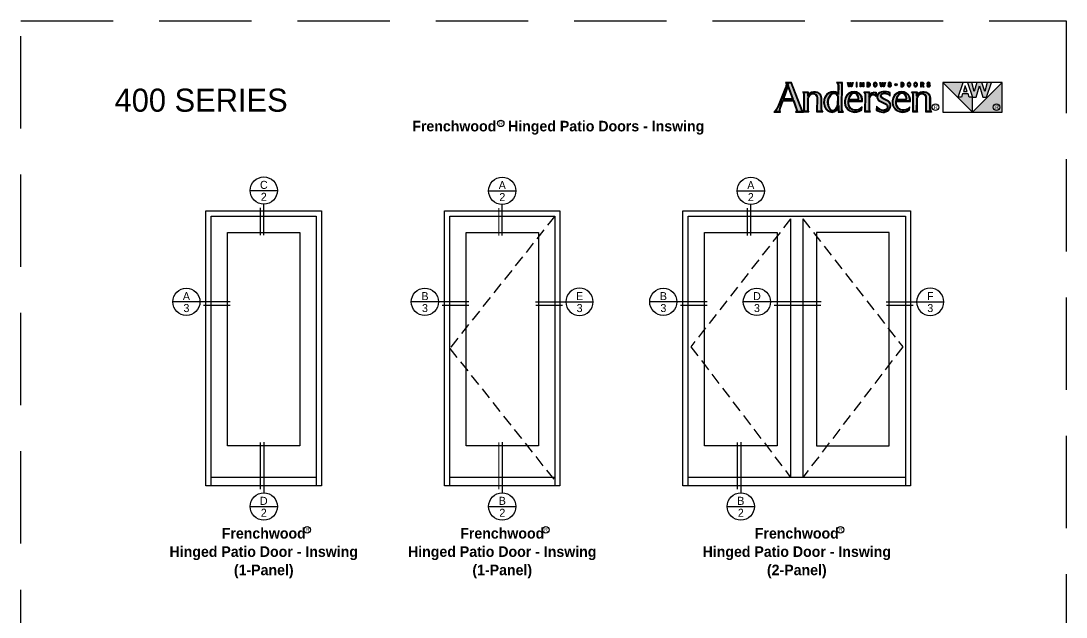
# Model space of a CAD drawing. Extents: x 0 to 323, y 0 to 44.
# Drawn here: x 0 to 34, y 24.61 to 44 of the extents above; entities that cross this region are included whole.
import ezdxf
from ezdxf.enums import TextEntityAlignment as Align

# ---------------------------------------------------------------- set-up
doc = ezdxf.new("R2010")
doc.units = 0
doc.header["$LTSCALE"] = 6
doc.header["$MEASUREMENT"] = 0
doc.linetypes.add('DASHED', pattern=[0.75, 0.5, -0.25])
for name, color, linetype in [('A-ANNO-TEXT', 4, 'CONTINUOUS'), ('A-ELEV-GLAZ-OPERATION', 1, 'DASHED'), ('A-ELEV-GLAZ-SIGHTLINES', 6, 'CONTINUOUS')]:
    doc.layers.add(name, color=color, linetype=linetype)
doc.layers.add('A-DETL-MCUT', color=6, linetype='CONTINUOUS', lineweight=20)
doc.layers.add('PLOT VIEW', color=1, linetype='DASHED', plot=False)
doc.styles.add('ADF Text', font='FRABK.TTF', dxfattribs={"width": 0.85})

# ---------------------------------------------------------------- blocks, each defined once
blk = doc.blocks.new('AW  Logo')
at = {"layer": 'A-ANNO-TEXT'}
h = blk.add_hatch(color=8, dxfattribs=at)
h.dxf.hatch_style = 1
h.paths.add_polyline_path([(-8.861, -2.582), (-8.757, -2.867), (-8.751, -2.906), (-8.759, -2.941), (-8.587, -2.941), (-8.593, -2.929), (-8.945, -2.023), (-9.093, -2.023), (-9.088, -2.056), (-9.094, -2.114), (-9.109, -2.164), (-9.347, -2.763), (-9.384, -2.84), (-9.431, -2.913), (-9.453, -2.941), (-9.316, -2.941), (-9.323, -2.899), (-9.313, -2.833), (-9.226, -2.582)])
h.paths.add_polyline_path([(-8.872, -2.552), (-9.216, -2.552), (-9.037, -2.035), (-9.012, -2.161), (-9.001, -2.201)], flags=16)
h.paths.add_polyline_path([(-8.889, -2.541), (-9.199, -2.541), (-9.04, -2.079), (-9.023, -2.164), (-9.012, -2.205)], flags=0)
h.paths.add_polyline_path([(-8.905, -2.529), (-9.183, -2.529), (-9.043, -2.124), (-9.023, -2.208)], flags=0)
h.paths.add_polyline_path([(-8.411, -2.544), (-8.397, -2.475), (-8.357, -2.415), (-8.297, -2.374), (-8.227, -2.358), (-8.169, -2.368), (-8.12, -2.399), (-8.088, -2.448), (-8.079, -2.503), (-8.083, -2.941), (-7.957, -2.941), (-7.969, -2.92), (-7.981, -2.857), (-7.981, -2.512), (-7.986, -2.466), (-8.001, -2.423), (-8.025, -2.385), (-8.055, -2.354), (-8.105, -2.332), (-8.159, -2.321), (-8.215, -2.321), (-8.27, -2.332), (-8.326, -2.362), (-8.416, -2.434), (-8.415, -2.33), (-8.524, -2.33), (-8.517, -2.34), (-8.506, -2.396), (-8.509, -2.941), (-8.409, -2.941), (-8.414, -2.91)])
h.paths.add_polyline_path([(-7.298, -2.023), (-7.421, -2.023), (-7.413, -2.032), (-7.398, -2.096), (-7.403, -2.389), (-7.501, -2.331), (-7.57, -2.319), (-7.647, -2.329), (-7.717, -2.361), (-7.78, -2.415), (-7.826, -2.482), (-7.854, -2.56), (-7.866, -2.661), (-7.849, -2.76), (-7.805, -2.85), (-7.752, -2.903), (-7.686, -2.939), (-7.613, -2.954), (-7.539, -2.94), (-7.478, -2.897), (-7.393, -2.755), (-7.395, -2.941), (-7.287, -2.941), (-7.296, -2.927), (-7.308, -2.866)])
h.paths.add_polyline_path([(-7.406, -2.468), (-7.409, -2.71), (-7.433, -2.8), (-7.487, -2.876), (-7.534, -2.91), (-7.591, -2.922), (-7.648, -2.91), (-7.696, -2.875), (-7.75, -2.766), (-7.767, -2.647), (-7.746, -2.525), (-7.684, -2.416), (-7.616, -2.366), (-7.539, -2.35), (-7.472, -2.367), (-7.426, -2.41)], flags=16)
h.paths.add_polyline_path([(-7.418, -2.469), (-7.42, -2.709), (-7.444, -2.795), (-7.495, -2.868), (-7.538, -2.899), (-7.591, -2.91), (-7.643, -2.899), (-7.687, -2.868), (-7.739, -2.762), (-7.755, -2.647), (-7.735, -2.529), (-7.675, -2.424), (-7.611, -2.377), (-7.539, -2.362), (-7.478, -2.378), (-7.436, -2.417)], flags=0)
h.paths.add_polyline_path([(-7.429, -2.471), (-7.432, -2.707), (-7.454, -2.79), (-7.504, -2.86), (-7.543, -2.889), (-7.591, -2.899), (-7.638, -2.889), (-7.678, -2.86), (-7.728, -2.759), (-7.744, -2.647), (-7.724, -2.533), (-7.666, -2.432), (-7.606, -2.387), (-7.539, -2.374), (-7.483, -2.388), (-7.446, -2.423)], flags=0)
h.paths.add_polyline_path([(-7.089, -2.594), (-6.643, -2.594), (-6.642, -2.581), (-6.644, -2.545), (-6.661, -2.477), (-6.696, -2.417), (-6.746, -2.369), (-6.818, -2.333), (-6.897, -2.32), (-6.984, -2.334), (-7.062, -2.373), (-7.126, -2.434), (-7.167, -2.513), (-7.187, -2.587), (-7.19, -2.664), (-7.175, -2.739), (-7.144, -2.809), (-7.097, -2.865), (-7.037, -2.91), (-6.968, -2.939), (-6.891, -2.952), (-6.812, -2.948), (-6.736, -2.928), (-6.667, -2.891), (-6.663, -2.852), (-6.682, -2.868), (-6.758, -2.902), (-6.821, -2.918), (-6.887, -2.917), (-6.95, -2.899), (-7.008, -2.865), (-7.052, -2.811), (-7.081, -2.749), (-7.094, -2.681)])
h.paths.add_polyline_path([(-7.094, -2.573), (-7.061, -2.463), (-7.012, -2.39), (-6.955, -2.351), (-6.888, -2.339), (-6.83, -2.352), (-6.784, -2.388), (-6.751, -2.447), (-6.738, -2.515), (-6.747, -2.545), (-6.772, -2.566), (-6.811, -2.573)], flags=16)
h.paths.add_polyline_path([(-7.078, -2.561), (-7.051, -2.468), (-7.003, -2.398), (-6.951, -2.362), (-6.888, -2.351), (-6.836, -2.363), (-6.793, -2.396), (-6.762, -2.451), (-6.75, -2.514), (-6.757, -2.538), (-6.777, -2.555), (-6.812, -2.561)], flags=0)
h.paths.add_polyline_path([(-7.063, -2.55), (-7.04, -2.473), (-6.995, -2.406), (-6.947, -2.373), (-6.888, -2.363), (-6.841, -2.373), (-6.802, -2.404), (-6.773, -2.455), (-6.762, -2.514), (-6.767, -2.531), (-6.782, -2.544), (-6.813, -2.55)], flags=0)
h.paths.add_polyline_path([(-6.418, -2.571), (-6.413, -2.516), (-6.391, -2.462), (-6.354, -2.415), (-6.316, -2.395), (-6.275, -2.388), (-6.233, -2.394), (-6.205, -2.408), (-6.203, -2.338), (-6.212, -2.335), (-6.239, -2.333), (-6.264, -2.336), (-6.305, -2.352), (-6.34, -2.378), (-6.417, -2.479), (-6.416, -2.33), (-6.532, -2.33), (-6.524, -2.342), (-6.513, -2.4), (-6.524, -2.941), (-6.405, -2.941), (-6.41, -2.93), (-6.42, -2.88)])
h.paths.add_polyline_path([(-5.96, -2.534), (-5.996, -2.51), (-6.027, -2.476), (-6.038, -2.442), (-6.032, -2.407), (-6.016, -2.381), (-5.993, -2.362), (-5.952, -2.346), (-5.909, -2.341), (-5.856, -2.346), (-5.806, -2.361), (-5.768, -2.379), (-5.747, -2.394), (-5.746, -2.344), (-5.787, -2.332), (-5.846, -2.323), (-5.905, -2.319), (-5.959, -2.322), (-6.011, -2.333), (-6.06, -2.353), (-6.085, -2.369), (-6.105, -2.39), (-6.12, -2.415), (-6.129, -2.44), (-6.134, -2.466), (-6.133, -2.492), (-6.128, -2.517), (-6.109, -2.55), (-6.083, -2.579), (-6.049, -2.601), (-5.918, -2.662), (-5.853, -2.698), (-5.829, -2.719), (-5.81, -2.745), (-5.798, -2.775), (-5.797, -2.806), (-5.803, -2.835), (-5.817, -2.862), (-5.843, -2.889), (-5.874, -2.909), (-5.909, -2.92), (-5.945, -2.922), (-6.007, -2.914), (-6.067, -2.892), (-6.119, -2.857), (-6.149, -2.83), (-6.151, -2.899), (-6.115, -2.917), (-6.066, -2.936), (-6.014, -2.949), (-5.962, -2.954), (-5.911, -2.952), (-5.863, -2.94), (-5.819, -2.919), (-5.78, -2.889), (-5.751, -2.852), (-5.732, -2.81), (-5.724, -2.764), (-5.725, -2.723), (-5.737, -2.684), (-5.758, -2.65), (-5.788, -2.621), (-5.828, -2.595), (-5.872, -2.573)])
h.paths.add_polyline_path([(-5.534, -2.594), (-5.087, -2.594), (-5.086, -2.581), (-5.089, -2.545), (-5.106, -2.477), (-5.14, -2.417), (-5.19, -2.369), (-5.262, -2.333), (-5.342, -2.32), (-5.428, -2.334), (-5.507, -2.373), (-5.57, -2.434), (-5.612, -2.513), (-5.632, -2.587), (-5.635, -2.664), (-5.62, -2.739), (-5.589, -2.809), (-5.541, -2.865), (-5.481, -2.91), (-5.413, -2.939), (-5.335, -2.952), (-5.257, -2.948), (-5.181, -2.928), (-5.112, -2.891), (-5.108, -2.852), (-5.127, -2.868), (-5.202, -2.902), (-5.265, -2.918), (-5.331, -2.917), (-5.395, -2.899), (-5.453, -2.865), (-5.497, -2.811), (-5.526, -2.749), (-5.539, -2.681)])
h.paths.add_polyline_path([(-5.506, -2.463), (-5.456, -2.39), (-5.4, -2.351), (-5.332, -2.339), (-5.275, -2.352), (-5.229, -2.388), (-5.195, -2.447), (-5.183, -2.515), (-5.192, -2.545), (-5.217, -2.566), (-5.255, -2.573), (-5.538, -2.573)], flags=16)
h.paths.add_polyline_path([(-5.523, -2.561), (-5.495, -2.468), (-5.448, -2.398), (-5.396, -2.362), (-5.333, -2.351), (-5.28, -2.363), (-5.238, -2.396), (-5.206, -2.451), (-5.195, -2.514), (-5.202, -2.538), (-5.222, -2.555), (-5.256, -2.561)], flags=0)
h.paths.add_polyline_path([(-5.507, -2.55), (-5.485, -2.473), (-5.44, -2.406), (-5.391, -2.373), (-5.333, -2.363), (-5.285, -2.373), (-5.247, -2.404), (-5.217, -2.455), (-5.206, -2.514), (-5.212, -2.531), (-5.227, -2.544), (-5.257, -2.55)], flags=0)
h.paths.add_polyline_path([(-4.968, -2.941), (-4.867, -2.941), (-4.872, -2.91), (-4.869, -2.544), (-4.855, -2.475), (-4.815, -2.415), (-4.756, -2.374), (-4.685, -2.358), (-4.628, -2.368), (-4.579, -2.399), (-4.546, -2.448), (-4.537, -2.503), (-4.541, -2.941), (-4.416, -2.941), (-4.427, -2.92), (-4.439, -2.857), (-4.439, -2.512), (-4.444, -2.466), (-4.459, -2.423), (-4.483, -2.385), (-4.514, -2.354), (-4.563, -2.332), (-4.618, -2.321), (-4.674, -2.321), (-4.728, -2.332), (-4.784, -2.362), (-4.874, -2.434), (-4.873, -2.33), (-4.982, -2.33), (-4.975, -2.34), (-4.964, -2.396)])
h = blk.add_hatch(color=8, dxfattribs=at)
h.dxf.hatch_style = 1
h.paths.add_polyline_path([(-3.049, -2.964), (-3.049, -2.483), (-3.156, -2.483), (-3.191, -2.376), (-3.369, -2.376), (-3.405, -2.483), (-3.512, -2.483), (-3.352, -2), (-4.014, -2)])
h.paths.add_polyline_path([(-3.28, -2.107), (-3.342, -2.293), (-3.219, -2.293)], flags=17)
h.paths.add_polyline_path([(-2.646, -2.292), (-2.736, -2), (-2.899, -2), (-2.988, -2.292), (-3.071, -2), (-3.209, -2), (-3.049, -2.483), (-2.927, -2.483), (-2.817, -2.112), (-2.707, -2.483), (-2.586, -2.483), (-2.425, -2), (-2.563, -2)])
h.paths.add_polyline_path([(-2.083, -2), (-3.049, -2.964), (-2.083, -2.964)])
at = {"layer": 'A-ANNO-TEXT', "color": 253}
for p, q in [((-6.818, -2), (-6.818, -2.143)), ((-4.636, -2.143), (-4.666, -2.074))]:
    blk.add_line(p, q, dxfattribs=at)
at = {"layer": 'A-ANNO-TEXT', "color": 8}
for p, q in [((-2.083, -2), (-4.014, -2)), ((-3.512, -2.483), (-3.352, -2)), ((-3.209, -2), (-3.049, -2.483)), ((-2.988, -2.292), (-3.071, -2)), ((-2.899, -2), (-2.988, -2.292)), ((-2.646, -2.292), (-2.736, -2)), ((-2.563, -2), (-2.646, -2.292)), ((-2.586, -2.483), (-2.425, -2)), ((-3.369, -2.376), (-3.405, -2.483)), ((-3.191, -2.376), (-3.369, -2.376)), ((-3.156, -2.483), (-3.191, -2.376)), ((-2.927, -2.483), (-2.817, -2.112)), ((-2.817, -2.112), (-2.707, -2.483)), ((-3.405, -2.483), (-3.512, -2.483)), ((-3.049, -2.483), (-3.156, -2.483)), ((-3.049, -2.964), (-3.049, -2.483)), ((-3.049, -2.483), (-2.927, -2.483)), ((-2.707, -2.483), (-2.586, -2.483))]:
    blk.add_line(p, q, dxfattribs=at).dxf.unprotected_set("ltscale", 0)
for points in [[(-9.133, -2), (-9.116, -2.029), (-9.111, -2.057), (-9.117, -2.11), (-9.13, -2.156), (-9.368, -2.754), (-9.404, -2.829), (-9.449, -2.9), (-9.503, -2.964), (-9.288, -2.964), (-9.299, -2.898), (-9.29, -2.839), (-9.209, -2.605), (-8.877, -2.605), (-8.779, -2.873), (-8.775, -2.905), (-8.782, -2.936), (-8.799, -2.964), (-8.547, -2.964), (-8.56, -2.943), (-8.571, -2.92), (-8.929, -2)], [(-7.426, -2.349), (-7.493, -2.309), (-7.569, -2.296), (-7.654, -2.306), (-7.729, -2.342), (-7.797, -2.399), (-7.847, -2.472), (-7.877, -2.555), (-7.889, -2.661), (-7.871, -2.767), (-7.824, -2.863), (-7.766, -2.922), (-7.694, -2.961), (-7.613, -2.977), (-7.53, -2.962), (-7.46, -2.913), (-7.417, -2.84), (-7.419, -2.964), (-7.243, -2.964), (-7.275, -2.918), (-7.285, -2.864), (-7.275, -2), (-7.471, -2), (-7.434, -2.043), (-7.421, -2.098)], [(-7.056, -2.096), (-7.033, -2), (-7.001, -2), (-6.978, -2.096), (-6.956, -2), (-6.928, -2), (-6.965, -2.143), (-6.998, -2.143), (-7.02, -2.048), (-7.043, -2.143), (-7.075, -2.143), (-7.112, -2), (-7.078, -2)], [(-6.801, -2), (-6.834, -2), (-6.834, -2.143), (-6.801, -2.143)], [(-6.659, -2), (-6.611, -2.085), (-6.611, -2), (-6.585, -2), (-6.585, -2.143), (-6.614, -2.143), (-6.669, -2.047), (-6.669, -2.143), (-6.695, -2.143), (-6.695, -2)], [(-6.39, -2.014), (-6.41, -2.004), (-6.432, -2), (-6.48, -2), (-6.48, -2.143), (-6.432, -2.143), (-6.41, -2.139), (-6.39, -2.128), (-6.374, -2.112), (-6.365, -2.091), (-6.363, -2.071), (-6.365, -2.052), (-6.374, -2.031)], [(-6.401, -2.093), (-6.398, -2.079), (-6.398, -2.064), (-6.401, -2.05), (-6.408, -2.038), (-6.419, -2.03), (-6.432, -2.027), (-6.447, -2.027), (-6.447, -2.116), (-6.432, -2.116), (-6.419, -2.113), (-6.408, -2.105)], [(-6.169, -2.014), (-6.188, -2.002), (-6.21, -1.998), (-6.232, -2.002), (-6.25, -2.014), (-6.263, -2.033), (-6.269, -2.052), (-6.271, -2.071), (-6.269, -2.091), (-6.263, -2.11), (-6.25, -2.128), (-6.232, -2.141), (-6.21, -2.145), (-6.188, -2.141), (-6.169, -2.128), (-6.157, -2.11), (-6.151, -2.091), (-6.149, -2.071), (-6.151, -2.052), (-6.157, -2.033)], [(-6.223, -2.113), (-6.231, -2.101), (-6.235, -2.086), (-6.236, -2.071), (-6.235, -2.056), (-6.231, -2.041), (-6.223, -2.03), (-6.21, -2.025), (-6.196, -2.03), (-6.188, -2.041), (-6.185, -2.056), (-6.184, -2.071), (-6.185, -2.086), (-6.188, -2.101), (-6.196, -2.113), (-6.21, -2.118)], [(-6.006, -2.096), (-5.983, -2), (-5.951, -2), (-5.928, -2.096), (-5.906, -2), (-5.878, -2), (-5.915, -2.143), (-5.948, -2.143), (-5.97, -2.048), (-5.993, -2.143), (-6.025, -2.143), (-6.062, -2), (-6.028, -2)], [(-5.787, -2.125), (-5.779, -2.133), (-5.769, -2.139), (-5.758, -2.143), (-5.746, -2.145), (-5.734, -2.145), (-5.723, -2.143), (-5.711, -2.139), (-5.701, -2.134), (-5.692, -2.127), (-5.686, -2.118), (-5.682, -2.107), (-5.681, -2.096), (-5.683, -2.085), (-5.688, -2.075), (-5.695, -2.067), (-5.704, -2.061), (-5.719, -2.055), (-5.734, -2.052), (-5.742, -2.05), (-5.75, -2.048), (-5.755, -2.043), (-5.757, -2.036), (-5.754, -2.029), (-5.748, -2.026), (-5.74, -2.024), (-5.731, -2.025), (-5.725, -2.026), (-5.72, -2.03), (-5.715, -2.035), (-5.713, -2.041), (-5.685, -2.031), (-5.69, -2.021), (-5.697, -2.012), (-5.707, -2.005), (-5.718, -2.001), (-5.731, -1.998), (-5.745, -1.998), (-5.759, -2.001), (-5.772, -2.007), (-5.781, -2.015), (-5.787, -2.025), (-5.79, -2.036), (-5.79, -2.048), (-5.787, -2.059), (-5.781, -2.069), (-5.772, -2.076), (-5.762, -2.081), (-5.751, -2.085), (-5.74, -2.087), (-5.731, -2.089), (-5.722, -2.092), (-5.717, -2.097), (-5.715, -2.103), (-5.717, -2.11), (-5.722, -2.115), (-5.735, -2.118), (-5.749, -2.117), (-5.755, -2.114), (-5.76, -2.11), (-5.764, -2.105), (-5.766, -2.098), (-5.797, -2.105), (-5.794, -2.116)], [(-5.29, -2.014), (-5.31, -2.004), (-5.333, -2), (-5.381, -2), (-5.381, -2.143), (-5.333, -2.143), (-5.31, -2.139), (-5.29, -2.128), (-5.275, -2.112), (-5.266, -2.091), (-5.263, -2.071), (-5.266, -2.052), (-5.275, -2.031)], [(-5.301, -2.093), (-5.298, -2.079), (-5.298, -2.064), (-5.301, -2.05), (-5.308, -2.038), (-5.319, -2.03), (-5.333, -2.027), (-5.347, -2.027), (-5.347, -2.116), (-5.333, -2.116), (-5.319, -2.113), (-5.308, -2.105)], [(-5.069, -2.014), (-5.088, -2.002), (-5.11, -1.998), (-5.132, -2.002), (-5.151, -2.014), (-5.163, -2.033), (-5.169, -2.052), (-5.171, -2.071), (-5.169, -2.091), (-5.163, -2.11), (-5.151, -2.128), (-5.132, -2.141), (-5.11, -2.145), (-5.088, -2.141), (-5.069, -2.128), (-5.057, -2.11), (-5.051, -2.091), (-5.049, -2.071), (-5.051, -2.052), (-5.057, -2.033)], [(-5.123, -2.113), (-5.132, -2.101), (-5.135, -2.086), (-5.136, -2.071), (-5.135, -2.056), (-5.132, -2.041), (-5.123, -2.03), (-5.11, -2.025), (-5.097, -2.03), (-5.088, -2.041), (-5.085, -2.056), (-5.084, -2.071), (-5.085, -2.086), (-5.088, -2.101), (-5.097, -2.113), (-5.11, -2.118)], [(-4.854, -2.014), (-4.873, -2.002), (-4.895, -1.998), (-4.917, -2.002), (-4.935, -2.014), (-4.948, -2.033), (-4.954, -2.052), (-4.956, -2.071), (-4.954, -2.091), (-4.948, -2.11), (-4.935, -2.128), (-4.917, -2.141), (-4.895, -2.145), (-4.873, -2.141), (-4.854, -2.128), (-4.842, -2.11), (-4.836, -2.091), (-4.834, -2.071), (-4.836, -2.052), (-4.842, -2.033)], [(-4.908, -2.113), (-4.916, -2.101), (-4.92, -2.086), (-4.921, -2.071), (-4.92, -2.056), (-4.916, -2.041), (-4.908, -2.03), (-4.895, -2.025), (-4.881, -2.03), (-4.873, -2.041), (-4.87, -2.056), (-4.869, -2.071), (-4.87, -2.086), (-4.873, -2.101), (-4.881, -2.113), (-4.895, -2.118)], [(-4.625, -2.06), (-4.621, -2.047), (-4.621, -2.033), (-4.627, -2.02), (-4.636, -2.009), (-4.648, -2.002), (-4.662, -2), (-4.735, -2), (-4.735, -2.143), (-4.701, -2.143), (-4.701, -2.086), (-4.677, -2.086), (-4.655, -2.143), (-4.618, -2.143), (-4.645, -2.08), (-4.633, -2.072)], [(-4.701, -2.062), (-4.672, -2.062), (-4.663, -2.059), (-4.657, -2.053), (-4.654, -2.043), (-4.657, -2.034), (-4.663, -2.028), (-4.672, -2.025), (-4.701, -2.025)], [(-4.523, -2.125), (-4.514, -2.133), (-4.505, -2.139), (-4.493, -2.143), (-4.481, -2.145), (-4.469, -2.145), (-4.458, -2.143), (-4.446, -2.139), (-4.436, -2.134), (-4.427, -2.127), (-4.421, -2.118), (-4.417, -2.107), (-4.416, -2.096), (-4.418, -2.085), (-4.423, -2.075), (-4.43, -2.067), (-4.439, -2.061), (-4.454, -2.055), (-4.469, -2.052), (-4.477, -2.05), (-4.485, -2.048), (-4.49, -2.043), (-4.492, -2.036), (-4.489, -2.029), (-4.483, -2.026), (-4.475, -2.024), (-4.466, -2.025), (-4.46, -2.026), (-4.455, -2.03), (-4.451, -2.035), (-4.448, -2.041), (-4.42, -2.031), (-4.425, -2.021), (-4.433, -2.012), (-4.442, -2.005), (-4.453, -2.001), (-4.466, -1.998), (-4.48, -1.998), (-4.494, -2.001), (-4.507, -2.007), (-4.516, -2.015), (-4.522, -2.025), (-4.525, -2.036), (-4.525, -2.048), (-4.522, -2.059), (-4.516, -2.069), (-4.507, -2.076), (-4.497, -2.081), (-4.486, -2.085), (-4.475, -2.087), (-4.466, -2.089), (-4.457, -2.092), (-4.452, -2.097), (-4.45, -2.103), (-4.452, -2.11), (-4.457, -2.115), (-4.47, -2.118), (-4.484, -2.117), (-4.49, -2.114), (-4.496, -2.11), (-4.499, -2.105), (-4.502, -2.098), (-4.532, -2.105), (-4.529, -2.116)], [(-4.014, -2), (-4.014, -2.964), (-2.083, -2.964), (-2.083, -2), (-3.049, -2.964)], [(-9.023, -2.208), (-9.043, -2.124), (-9.183, -2.529), (-8.905, -2.529)], [(-7.918, -2.964), (-8.106, -2.964), (-8.102, -2.505), (-8.11, -2.457), (-8.137, -2.416), (-8.178, -2.39), (-8.226, -2.381), (-8.288, -2.395), (-8.34, -2.431), (-8.375, -2.484), (-8.388, -2.546), (-8.391, -2.909), (-8.386, -2.938), (-8.372, -2.964), (-8.533, -2.964), (-8.529, -2.399), (-8.539, -2.349), (-8.565, -2.307), (-8.391, -2.307), (-8.392, -2.385), (-8.338, -2.343), (-8.277, -2.311), (-8.218, -2.298), (-8.157, -2.298), (-8.098, -2.31), (-8.042, -2.335), (-8.007, -2.371), (-7.98, -2.413), (-7.964, -2.461), (-7.958, -2.51), (-7.958, -2.854), (-7.947, -2.912)], [(-7.666, -2.432), (-7.724, -2.533), (-7.744, -2.647), (-7.728, -2.759), (-7.678, -2.86), (-7.638, -2.889), (-7.591, -2.899), (-7.543, -2.889), (-7.504, -2.86), (-7.454, -2.79), (-7.432, -2.707), (-7.429, -2.471), (-7.446, -2.423), (-7.483, -2.388), (-7.539, -2.374), (-7.606, -2.387)], [(-7.189, -2.504), (-7.21, -2.584), (-7.213, -2.666), (-7.197, -2.746), (-7.164, -2.821), (-7.113, -2.882), (-7.048, -2.93), (-6.975, -2.961), (-6.892, -2.975), (-6.808, -2.971), (-6.727, -2.949), (-6.645, -2.906), (-6.635, -2.798), (-6.695, -2.848), (-6.765, -2.88), (-6.824, -2.894), (-6.883, -2.894), (-6.941, -2.878), (-6.993, -2.848), (-7.033, -2.799), (-7.059, -2.742), (-7.071, -2.68), (-7.067, -2.617), (-6.621, -2.617), (-6.619, -2.581), (-6.621, -2.541), (-6.639, -2.468), (-6.677, -2.402), (-6.732, -2.35), (-6.811, -2.311), (-6.897, -2.297), (-6.991, -2.312), (-7.076, -2.354), (-7.144, -2.42)], [(-6.782, -2.544), (-6.767, -2.531), (-6.762, -2.514), (-6.773, -2.455), (-6.802, -2.404), (-6.841, -2.373), (-6.888, -2.363), (-6.947, -2.373), (-6.995, -2.406), (-7.04, -2.473), (-7.063, -2.55), (-6.813, -2.55)], [(-6.239, -2.31), (-6.209, -2.313), (-6.179, -2.321), (-6.184, -2.456), (-6.209, -2.432), (-6.24, -2.416), (-6.274, -2.411), (-6.308, -2.417), (-6.339, -2.433), (-6.371, -2.473), (-6.39, -2.521), (-6.395, -2.572), (-6.397, -2.878), (-6.388, -2.922), (-6.369, -2.964), (-6.547, -2.964), (-6.536, -2.402), (-6.546, -2.351), (-6.575, -2.307), (-6.392, -2.307), (-6.393, -2.41), (-6.356, -2.361), (-6.317, -2.331), (-6.27, -2.314)], [(-5.843, -2.3), (-5.905, -2.296), (-5.962, -2.299), (-6.018, -2.311), (-6.071, -2.332), (-6.1, -2.351), (-6.124, -2.376), (-6.141, -2.405), (-6.152, -2.434), (-6.157, -2.464), (-6.156, -2.495), (-6.149, -2.525), (-6.128, -2.564), (-6.098, -2.597), (-6.061, -2.621), (-5.928, -2.682), (-5.866, -2.717), (-5.846, -2.734), (-5.831, -2.756), (-5.821, -2.78), (-5.82, -2.804), (-5.825, -2.828), (-5.836, -2.849), (-5.857, -2.871), (-5.884, -2.888), (-5.913, -2.897), (-5.944, -2.899), (-6.002, -2.892), (-6.056, -2.871), (-6.105, -2.839), (-6.14, -2.807), (-6.171, -2.773), (-6.174, -2.913), (-6.124, -2.938), (-6.073, -2.958), (-6.018, -2.972), (-5.962, -2.977), (-5.908, -2.975), (-5.855, -2.962), (-5.806, -2.938), (-5.763, -2.905), (-5.731, -2.864), (-5.71, -2.817), (-5.701, -2.765), (-5.703, -2.719), (-5.716, -2.675), (-5.74, -2.635), (-5.773, -2.603), (-5.816, -2.575), (-5.863, -2.552), (-5.949, -2.513), (-5.981, -2.492), (-6.007, -2.464), (-6.014, -2.44), (-6.01, -2.415), (-5.998, -2.396), (-5.981, -2.382), (-5.946, -2.368), (-5.909, -2.364), (-5.861, -2.369), (-5.814, -2.383), (-5.78, -2.399), (-5.75, -2.421), (-5.725, -2.45), (-5.723, -2.327), (-5.782, -2.31)], [(-5.634, -2.504), (-5.655, -2.584), (-5.658, -2.666), (-5.642, -2.746), (-5.609, -2.821), (-5.557, -2.882), (-5.493, -2.93), (-5.419, -2.961), (-5.337, -2.975), (-5.253, -2.971), (-5.172, -2.949), (-5.09, -2.906), (-5.08, -2.798), (-5.139, -2.848), (-5.21, -2.88), (-5.268, -2.894), (-5.328, -2.894), (-5.386, -2.878), (-5.437, -2.848), (-5.477, -2.799), (-5.504, -2.742), (-5.516, -2.68), (-5.512, -2.617), (-5.065, -2.617), (-5.063, -2.581), (-5.066, -2.541), (-5.084, -2.468), (-5.122, -2.402), (-5.177, -2.35), (-5.255, -2.311), (-5.342, -2.297), (-5.436, -2.312), (-5.521, -2.354), (-5.589, -2.42)], [(-5.227, -2.544), (-5.212, -2.531), (-5.206, -2.514), (-5.217, -2.455), (-5.247, -2.404), (-5.285, -2.373), (-5.333, -2.363), (-5.391, -2.373), (-5.44, -2.406), (-5.485, -2.473), (-5.507, -2.55), (-5.257, -2.55)], [(-4.376, -2.964), (-4.564, -2.964), (-4.56, -2.505), (-4.568, -2.457), (-4.595, -2.416), (-4.636, -2.39), (-4.684, -2.381), (-4.746, -2.395), (-4.798, -2.431), (-4.833, -2.484), (-4.846, -2.546), (-4.849, -2.909), (-4.845, -2.938), (-4.831, -2.964), (-4.991, -2.964), (-4.987, -2.399), (-4.997, -2.349), (-5.024, -2.307), (-4.849, -2.307), (-4.851, -2.385), (-4.797, -2.343), (-4.736, -2.311), (-4.676, -2.298), (-4.615, -2.298), (-4.556, -2.31), (-4.5, -2.335), (-4.465, -2.371), (-4.438, -2.413), (-4.422, -2.461), (-4.416, -2.51), (-4.416, -2.854), (-4.405, -2.912)], [(-3.342, -2.293), (-3.219, -2.293), (-3.28, -2.107)]]:
    blk.add_lwpolyline(points, close=True, dxfattribs=at).dxf.unprotected_set("ltscale", 0)
at = {"layer": 'A-ANNO-TEXT', "color": 254}
for points in [[(-8.778, -2.952), (-8.568, -2.952), (-8.576, -2.939), (-8.582, -2.925), (-8.937, -2.011), (-9.113, -2.011), (-9.103, -2.032), (-9.1, -2.056), (-9.106, -2.112), (-9.12, -2.16), (-9.357, -2.758), (-9.394, -2.835), (-9.44, -2.906), (-9.478, -2.952), (-9.302, -2.952), (-9.311, -2.898), (-9.302, -2.836), (-9.218, -2.593), (-8.869, -2.593), (-8.768, -2.87), (-8.763, -2.905), (-8.771, -2.941)], [(-8.759, -2.941), (-8.587, -2.941), (-8.593, -2.929), (-8.945, -2.023), (-9.095, -2.023), (-9.092, -2.028), (-9.088, -2.056), (-9.094, -2.114), (-9.109, -2.164), (-9.347, -2.763), (-9.384, -2.84), (-9.431, -2.913), (-9.453, -2.941), (-9.316, -2.941), (-9.323, -2.899), (-9.313, -2.833), (-9.226, -2.582), (-8.861, -2.582), (-8.757, -2.867), (-8.751, -2.906)], [(-8.872, -2.552), (-9.001, -2.201), (-9.012, -2.161), (-9.037, -2.035), (-9.216, -2.552)], [(-7.414, -2.369), (-7.497, -2.32), (-7.569, -2.308), (-7.65, -2.317), (-7.723, -2.352), (-7.788, -2.407), (-7.837, -2.477), (-7.866, -2.557), (-7.878, -2.661), (-7.86, -2.763), (-7.814, -2.856), (-7.759, -2.912), (-7.69, -2.95), (-7.613, -2.966), (-7.534, -2.951), (-7.469, -2.905), (-7.405, -2.797), (-7.407, -2.952), (-7.265, -2.952), (-7.285, -2.923), (-7.297, -2.865), (-7.287, -2.011), (-7.446, -2.011), (-7.424, -2.038), (-7.409, -2.097)], [(-7.403, -2.389), (-7.501, -2.331), (-7.57, -2.319), (-7.647, -2.329), (-7.717, -2.361), (-7.78, -2.415), (-7.826, -2.482), (-7.854, -2.56), (-7.866, -2.661), (-7.849, -2.76), (-7.805, -2.85), (-7.752, -2.903), (-7.686, -2.939), (-7.613, -2.954), (-7.539, -2.94), (-7.478, -2.897), (-7.393, -2.755), (-7.395, -2.941), (-7.287, -2.941), (-7.296, -2.927), (-7.308, -2.866), (-7.298, -2.023), (-7.421, -2.023), (-7.413, -2.032), (-7.398, -2.096)], [(-8.889, -2.541), (-9.012, -2.205), (-9.023, -2.164), (-9.04, -2.079), (-9.199, -2.541)], [(-7.938, -2.952), (-8.094, -2.952), (-8.09, -2.504), (-8.099, -2.453), (-8.129, -2.408), (-8.174, -2.379), (-8.226, -2.37), (-8.293, -2.384), (-8.349, -2.423), (-8.386, -2.48), (-8.399, -2.545), (-8.403, -2.909), (-8.397, -2.942), (-8.392, -2.952), (-8.521, -2.952), (-8.517, -2.397), (-8.528, -2.345), (-8.544, -2.318), (-8.403, -2.318), (-8.404, -2.409), (-8.332, -2.352), (-8.274, -2.321), (-8.217, -2.309), (-8.158, -2.309), (-8.101, -2.321), (-8.049, -2.345), (-8.016, -2.378), (-7.991, -2.418), (-7.975, -2.463), (-7.97, -2.511), (-7.97, -2.855), (-7.958, -2.916)], [(-7.957, -2.941), (-8.083, -2.941), (-8.079, -2.503), (-8.088, -2.448), (-8.12, -2.399), (-8.169, -2.368), (-8.227, -2.358), (-8.297, -2.374), (-8.357, -2.415), (-8.397, -2.475), (-8.411, -2.544), (-8.414, -2.91), (-8.409, -2.941), (-8.509, -2.941), (-8.506, -2.396), (-8.517, -2.34), (-8.524, -2.33), (-8.415, -2.33), (-8.416, -2.434), (-8.326, -2.362), (-8.27, -2.332), (-8.215, -2.321), (-8.159, -2.321), (-8.105, -2.332), (-8.055, -2.354), (-8.025, -2.385), (-8.001, -2.423), (-7.986, -2.466), (-7.981, -2.512), (-7.981, -2.857), (-7.969, -2.92)], [(-7.684, -2.416), (-7.746, -2.525), (-7.767, -2.647), (-7.75, -2.766), (-7.696, -2.875), (-7.648, -2.91), (-7.591, -2.922), (-7.534, -2.91), (-7.487, -2.876), (-7.433, -2.8), (-7.409, -2.71), (-7.406, -2.468), (-7.426, -2.41), (-7.472, -2.367), (-7.539, -2.35), (-7.616, -2.366)], [(-7.675, -2.424), (-7.735, -2.529), (-7.755, -2.647), (-7.739, -2.762), (-7.687, -2.868), (-7.643, -2.899), (-7.591, -2.91), (-7.538, -2.899), (-7.495, -2.868), (-7.444, -2.795), (-7.42, -2.709), (-7.418, -2.469), (-7.436, -2.417), (-7.478, -2.378), (-7.539, -2.362), (-7.611, -2.377)], [(-7.178, -2.508), (-7.199, -2.585), (-7.202, -2.665), (-7.186, -2.743), (-7.154, -2.815), (-7.105, -2.874), (-7.043, -2.92), (-6.971, -2.95), (-6.891, -2.964), (-6.81, -2.96), (-6.732, -2.938), (-6.656, -2.899), (-6.649, -2.825), (-6.689, -2.858), (-6.762, -2.891), (-6.822, -2.906), (-6.885, -2.905), (-6.946, -2.889), (-7.001, -2.857), (-7.043, -2.805), (-7.07, -2.745), (-7.083, -2.681), (-7.078, -2.605), (-6.632, -2.605), (-6.63, -2.581), (-6.633, -2.543), (-6.65, -2.472), (-6.687, -2.41), (-6.739, -2.36), (-6.814, -2.322), (-6.897, -2.309), (-6.987, -2.323), (-7.069, -2.364), (-7.135, -2.427)], [(-7.167, -2.513), (-7.187, -2.587), (-7.19, -2.664), (-7.175, -2.739), (-7.144, -2.809), (-7.097, -2.865), (-7.037, -2.91), (-6.968, -2.939), (-6.891, -2.952), (-6.812, -2.948), (-6.736, -2.928), (-6.667, -2.891), (-6.663, -2.852), (-6.682, -2.868), (-6.758, -2.902), (-6.821, -2.918), (-6.887, -2.917), (-6.95, -2.899), (-7.008, -2.865), (-7.052, -2.811), (-7.081, -2.749), (-7.094, -2.681), (-7.089, -2.594), (-6.643, -2.594), (-6.642, -2.581), (-6.644, -2.545), (-6.661, -2.477), (-6.696, -2.417), (-6.746, -2.369), (-6.818, -2.333), (-6.897, -2.32), (-6.984, -2.334), (-7.062, -2.373), (-7.126, -2.434)], [(-6.772, -2.566), (-6.747, -2.545), (-6.738, -2.515), (-6.751, -2.447), (-6.784, -2.388), (-6.83, -2.352), (-6.888, -2.339), (-6.955, -2.351), (-7.012, -2.39), (-7.061, -2.463), (-7.094, -2.573), (-6.811, -2.573)], [(-6.777, -2.555), (-6.757, -2.538), (-6.75, -2.514), (-6.762, -2.451), (-6.793, -2.396), (-6.836, -2.363), (-6.888, -2.351), (-6.951, -2.362), (-7.003, -2.398), (-7.051, -2.468), (-7.078, -2.561), (-6.812, -2.561)], [(-6.239, -2.322), (-6.211, -2.324), (-6.191, -2.329), (-6.195, -2.429), (-6.202, -2.422), (-6.236, -2.405), (-6.274, -2.399), (-6.312, -2.406), (-6.347, -2.424), (-6.381, -2.468), (-6.401, -2.518), (-6.406, -2.572), (-6.409, -2.879), (-6.399, -2.926), (-6.387, -2.952), (-6.535, -2.952), (-6.525, -2.401), (-6.535, -2.346), (-6.554, -2.318), (-6.404, -2.318), (-6.405, -2.444), (-6.348, -2.37), (-6.311, -2.341), (-6.267, -2.325)], [(-6.239, -2.333), (-6.212, -2.335), (-6.203, -2.338), (-6.205, -2.408), (-6.233, -2.394), (-6.275, -2.388), (-6.316, -2.395), (-6.354, -2.415), (-6.391, -2.462), (-6.413, -2.516), (-6.418, -2.571), (-6.42, -2.88), (-6.41, -2.93), (-6.405, -2.941), (-6.524, -2.941), (-6.513, -2.4), (-6.524, -2.342), (-6.532, -2.33), (-6.416, -2.33), (-6.417, -2.479), (-6.34, -2.378), (-6.305, -2.352), (-6.264, -2.336)], [(-5.844, -2.311), (-5.905, -2.308), (-5.96, -2.311), (-6.014, -2.322), (-6.066, -2.342), (-6.092, -2.36), (-6.114, -2.383), (-6.131, -2.41), (-6.141, -2.437), (-6.145, -2.465), (-6.145, -2.493), (-6.139, -2.521), (-6.119, -2.557), (-6.09, -2.588), (-6.055, -2.611), (-5.923, -2.672), (-5.859, -2.708), (-5.837, -2.726), (-5.821, -2.75), (-5.81, -2.778), (-5.809, -2.805), (-5.814, -2.831), (-5.827, -2.856), (-5.85, -2.88), (-5.879, -2.898), (-5.911, -2.909), (-5.944, -2.911), (-6.005, -2.903), (-6.062, -2.881), (-6.112, -2.848), (-6.148, -2.816), (-6.16, -2.802), (-6.162, -2.906), (-6.12, -2.927), (-6.069, -2.947), (-6.016, -2.961), (-5.962, -2.965), (-5.909, -2.963), (-5.859, -2.951), (-5.812, -2.928), (-5.772, -2.897), (-5.741, -2.858), (-5.721, -2.813), (-5.713, -2.765), (-5.714, -2.721), (-5.726, -2.679), (-5.749, -2.642), (-5.78, -2.612), (-5.822, -2.585), (-5.868, -2.562), (-5.955, -2.524), (-5.988, -2.501), (-6.017, -2.47), (-6.026, -2.441), (-6.021, -2.411), (-6.007, -2.389), (-5.987, -2.372), (-5.949, -2.357), (-5.909, -2.353), (-5.858, -2.358), (-5.81, -2.372), (-5.774, -2.389), (-5.742, -2.413), (-5.736, -2.42), (-5.735, -2.335), (-5.785, -2.321)], [(-5.846, -2.323), (-5.905, -2.319), (-5.959, -2.322), (-6.011, -2.333), (-6.06, -2.353), (-6.085, -2.369), (-6.105, -2.39), (-6.12, -2.415), (-6.129, -2.44), (-6.134, -2.466), (-6.133, -2.492), (-6.128, -2.517), (-6.109, -2.55), (-6.083, -2.579), (-6.049, -2.601), (-5.918, -2.662), (-5.853, -2.698), (-5.829, -2.719), (-5.81, -2.745), (-5.798, -2.775), (-5.797, -2.806), (-5.803, -2.835), (-5.817, -2.862), (-5.843, -2.889), (-5.874, -2.909), (-5.909, -2.92), (-5.945, -2.922), (-6.007, -2.914), (-6.067, -2.892), (-6.119, -2.857), (-6.149, -2.83), (-6.151, -2.899), (-6.115, -2.917), (-6.066, -2.936), (-6.014, -2.949), (-5.962, -2.954), (-5.911, -2.952), (-5.863, -2.94), (-5.819, -2.919), (-5.78, -2.889), (-5.751, -2.852), (-5.732, -2.81), (-5.724, -2.764), (-5.725, -2.723), (-5.737, -2.684), (-5.758, -2.65), (-5.788, -2.621), (-5.828, -2.595), (-5.872, -2.573), (-5.96, -2.534), (-5.996, -2.51), (-6.027, -2.476), (-6.038, -2.442), (-6.032, -2.407), (-6.016, -2.381), (-5.993, -2.362), (-5.952, -2.346), (-5.909, -2.341), (-5.856, -2.346), (-5.806, -2.361), (-5.768, -2.379), (-5.747, -2.394), (-5.746, -2.344), (-5.787, -2.332)], [(-5.623, -2.508), (-5.643, -2.585), (-5.646, -2.665), (-5.631, -2.743), (-5.599, -2.815), (-5.549, -2.874), (-5.487, -2.92), (-5.416, -2.95), (-5.336, -2.964), (-5.255, -2.96), (-5.176, -2.938), (-5.101, -2.899), (-5.094, -2.825), (-5.133, -2.858), (-5.206, -2.891), (-5.267, -2.906), (-5.33, -2.905), (-5.39, -2.889), (-5.445, -2.857), (-5.487, -2.805), (-5.515, -2.745), (-5.527, -2.681), (-5.523, -2.605), (-5.076, -2.605), (-5.075, -2.581), (-5.077, -2.543), (-5.095, -2.472), (-5.131, -2.41), (-5.183, -2.36), (-5.259, -2.322), (-5.342, -2.309), (-5.432, -2.323), (-5.514, -2.364), (-5.579, -2.427)], [(-5.612, -2.513), (-5.632, -2.587), (-5.635, -2.664), (-5.62, -2.739), (-5.589, -2.809), (-5.541, -2.865), (-5.481, -2.91), (-5.413, -2.939), (-5.335, -2.952), (-5.257, -2.948), (-5.181, -2.928), (-5.112, -2.891), (-5.108, -2.852), (-5.127, -2.868), (-5.202, -2.902), (-5.265, -2.918), (-5.331, -2.917), (-5.395, -2.899), (-5.453, -2.865), (-5.497, -2.811), (-5.526, -2.749), (-5.539, -2.681), (-5.534, -2.594), (-5.087, -2.594), (-5.086, -2.581), (-5.089, -2.545), (-5.106, -2.477), (-5.14, -2.417), (-5.19, -2.369), (-5.262, -2.333), (-5.342, -2.32), (-5.428, -2.334), (-5.507, -2.373), (-5.57, -2.434)], [(-5.217, -2.566), (-5.192, -2.545), (-5.183, -2.515), (-5.195, -2.447), (-5.229, -2.388), (-5.275, -2.352), (-5.332, -2.339), (-5.4, -2.351), (-5.456, -2.39), (-5.506, -2.463), (-5.538, -2.573), (-5.255, -2.573)], [(-5.222, -2.555), (-5.202, -2.538), (-5.195, -2.514), (-5.206, -2.451), (-5.238, -2.396), (-5.28, -2.363), (-5.333, -2.351), (-5.396, -2.362), (-5.448, -2.398), (-5.495, -2.468), (-5.523, -2.561), (-5.256, -2.561)], [(-4.396, -2.952), (-4.552, -2.952), (-4.549, -2.504), (-4.557, -2.453), (-4.587, -2.408), (-4.632, -2.379), (-4.685, -2.37), (-4.751, -2.384), (-4.807, -2.423), (-4.844, -2.48), (-4.857, -2.545), (-4.861, -2.909), (-4.856, -2.942), (-4.85, -2.952), (-4.979, -2.952), (-4.976, -2.397), (-4.986, -2.345), (-5.003, -2.318), (-4.861, -2.318), (-4.863, -2.409), (-4.79, -2.352), (-4.732, -2.321), (-4.675, -2.309), (-4.617, -2.309), (-4.559, -2.321), (-4.507, -2.345), (-4.474, -2.378), (-4.449, -2.418), (-4.433, -2.463), (-4.428, -2.511), (-4.428, -2.855), (-4.416, -2.916)], [(-4.416, -2.941), (-4.541, -2.941), (-4.537, -2.503), (-4.546, -2.448), (-4.579, -2.399), (-4.628, -2.368), (-4.685, -2.358), (-4.756, -2.374), (-4.815, -2.415), (-4.855, -2.475), (-4.869, -2.544), (-4.872, -2.91), (-4.867, -2.941), (-4.968, -2.941), (-4.964, -2.396), (-4.975, -2.34), (-4.982, -2.33), (-4.873, -2.33), (-4.874, -2.434), (-4.784, -2.362), (-4.728, -2.332), (-4.674, -2.321), (-4.618, -2.321), (-4.563, -2.332), (-4.514, -2.354), (-4.483, -2.385), (-4.459, -2.423), (-4.444, -2.466), (-4.439, -2.512), (-4.439, -2.857), (-4.427, -2.92)]]:
    blk.add_lwpolyline(points, close=True, dxfattribs=at).dxf.unprotected_set("ltscale", 0)
at = {"layer": 'A-ANNO-TEXT', "color": 253}
for points in [[(-7.095, -2), (-7.059, -2.143), (-7.017, -2), (-6.981, -2.143), (-6.942, -2)], [(-6.682, -2.143), (-6.682, -2), (-6.598, -2.143), (-6.598, -2)], [(-6.045, -2), (-6.009, -2.143), (-5.967, -2), (-5.931, -2.143), (-5.892, -2)], [(-5.699, -2.036), (-5.709, -2.021), (-5.719, -2.015), (-5.728, -2.012), (-5.742, -2.011), (-5.757, -2.015), (-5.767, -2.021), (-5.773, -2.033), (-5.772, -2.048), (-5.763, -2.06), (-5.744, -2.068), (-5.729, -2.071), (-5.716, -2.075), (-5.702, -2.086), (-5.698, -2.103), (-5.703, -2.116), (-5.714, -2.126), (-5.732, -2.131), (-5.753, -2.13), (-5.765, -2.125), (-5.774, -2.118), (-5.779, -2.11), (-5.782, -2.102)], [(-4.718, -2.143), (-4.718, -2.013), (-4.667, -2.013), (-4.656, -2.015), (-4.642, -2.027), (-4.638, -2.038), (-4.641, -2.056), (-4.654, -2.069), (-4.666, -2.074), (-4.718, -2.074)], [(-4.434, -2.036), (-4.444, -2.021), (-4.454, -2.015), (-4.463, -2.012), (-4.477, -2.011), (-4.492, -2.015), (-4.502, -2.021), (-4.508, -2.033), (-4.507, -2.048), (-4.498, -2.06), (-4.48, -2.068), (-4.464, -2.071), (-4.451, -2.075), (-4.437, -2.086), (-4.433, -2.103), (-4.438, -2.116), (-4.449, -2.126), (-4.467, -2.131), (-4.488, -2.13), (-4.5, -2.125), (-4.509, -2.118), (-4.514, -2.11), (-4.517, -2.102)]]:
    blk.add_lwpolyline(points, dxfattribs=at)
for points in [[(-6.432, -2.013), (-6.406, -2.021), (-6.387, -2.041), (-6.38, -2.071), (-6.387, -2.102), (-6.406, -2.122), (-6.432, -2.129), (-6.463, -2.129), (-6.463, -2.013)], [(-6.164, -2.054), (-6.162, -2.071), (-6.164, -2.088), (-6.169, -2.105), (-6.179, -2.119), (-6.193, -2.128), (-6.21, -2.131), (-6.227, -2.128), (-6.241, -2.119), (-6.251, -2.105), (-6.256, -2.088), (-6.257, -2.071), (-6.256, -2.054), (-6.251, -2.038), (-6.241, -2.024), (-6.227, -2.015), (-6.21, -2.012), (-6.193, -2.015), (-6.179, -2.024), (-6.169, -2.038)], [(-5.333, -2.013), (-5.307, -2.021), (-5.288, -2.041), (-5.281, -2.071), (-5.288, -2.102), (-5.307, -2.122), (-5.333, -2.129), (-5.364, -2.129), (-5.364, -2.013)], [(-5.064, -2.054), (-5.062, -2.071), (-5.064, -2.088), (-5.069, -2.105), (-5.079, -2.119), (-5.093, -2.128), (-5.11, -2.131), (-5.127, -2.128), (-5.141, -2.119), (-5.151, -2.105), (-5.156, -2.088), (-5.158, -2.071), (-5.156, -2.054), (-5.151, -2.038), (-5.141, -2.024), (-5.127, -2.015), (-5.11, -2.012), (-5.093, -2.015), (-5.079, -2.024), (-5.069, -2.038)], [(-4.849, -2.054), (-4.847, -2.071), (-4.849, -2.088), (-4.854, -2.105), (-4.864, -2.119), (-4.878, -2.128), (-4.895, -2.131), (-4.912, -2.128), (-4.926, -2.119), (-4.936, -2.105), (-4.941, -2.088), (-4.943, -2.071), (-4.941, -2.054), (-4.936, -2.038), (-4.926, -2.024), (-4.912, -2.015), (-4.895, -2.012), (-4.878, -2.015), (-4.864, -2.024), (-4.854, -2.038)]]:
    blk.add_lwpolyline(points, close=True, dxfattribs=at)
at = {"layer": 'A-ANNO-TEXT', "color": 8}
for centre, radius in [((-5.533, -2.071), 0.0356), ((-4.25, -2.803), 0.107)]:
    blk.add_circle(centre, radius, dxfattribs=at).dxf.unprotected_set("ltscale", 0)
at = {"layer": 'A-ANNO-TEXT', "color": 253}
blk.add_circle((-5.533, -2.071), 0.0171, dxfattribs=at)
at = {"layer": 'A-ANNO-TEXT', "color": 255}
blk.add_circle((-2.262, -2.803), 0.107, dxfattribs=at).dxf.unprotected_set("ltscale", 0)
at = {"layer": 'A-ANNO-TEXT', "color": 8, "insert": (-4.239, -2.803), "char_height": 0.118, "width": 0.26675, "attachment_point": 5, "style": 'ADF Text'}
blk.add_mtext('R', dxfattribs=at)
at = {"layer": 'A-ANNO-TEXT', "color": 255, "insert": (-2.251, -2.803), "char_height": 0.118, "width": 0.26675, "attachment_point": 5, "style": 'ADF Text'}
blk.add_mtext('R', dxfattribs=at)
blk = doc.blocks.new('200 Series Sections')
at = {"layer": 'PLOT VIEW'}
blk.add_lwpolyline([(0, 44), (34, 44), (34, 0), (0, 0)], close=True, dxfattribs=at)
at = {"layer": 'A-DETL-MCUT'}
blk.add_blockref('AW  Logo', (34, 44), dxfattribs=at)
at = {"layer": 'A-ANNO-TEXT', "color": 8, "insert": (3.047, 41.036), "char_height": 0.75, "width": 5.4286, "attachment_point": 7, "style": 'ADF Text'}
blk.add_mtext('{\\fFranklin Gothic Demi Cond|b0|i0|c0|p34;\\W1;400 SERIES}', dxfattribs=at)
blk = doc.blocks.new('AW Detail Section Balloon Head')
at = {"layer": 'A-ANNO-TEXT'}
for p, q in [((-0.443, -0.443), (0.443, -0.443)), ((0, -1.896), (0, -0.886))]:
    blk.add_line(p, q, dxfattribs=at)
at = {"layer": 'A-ANNO-TEXT', "const_width": 0.04}
blk.add_lwpolyline([(-0.111, -1.896), (-0.111, -0.997)], dxfattribs=at)
at = {"layer": 'A-ANNO-TEXT'}
blk.add_circle((0, -0.443), 0.443, dxfattribs=at)
blk = doc.blocks.new('AW Detail Section Balloon Left')
at = {"layer": 'A-ANNO-TEXT'}
blk.add_line((1.872, 0), (0, 0), dxfattribs=at)
at = {"layer": 'A-ANNO-TEXT', "const_width": 0.04}
blk.add_lwpolyline([(1.872, -0.111), (0.997, -0.111)], dxfattribs=at)
at = {"layer": 'A-ANNO-TEXT'}
blk.add_circle((0.443, 0), 0.443, dxfattribs=at)
blk = doc.blocks.new('AW Detail Section Balloon Horizontal Wide')
at = {"layer": 'A-ANNO-TEXT'}
for p, q in [((0, 2.533), (0, 0.886)), ((-0.443, 0.443), (0.443, 0.443))]:
    blk.add_line(p, q, dxfattribs=at)
at = {"layer": 'A-ANNO-TEXT', "const_width": 0.04}
blk.add_lwpolyline([(-0.111, 2.533), (-0.111, 0.997)], dxfattribs=at)
at = {"layer": 'A-ANNO-TEXT'}
blk.add_circle((0, 0.443), 0.443, dxfattribs=at)
blk = doc.blocks.new('AW Detail Section Balloon Wide Vertical Cut')
at = {"layer": 'A-ANNO-TEXT'}
blk.add_line((2.533, 0), (0, 0), dxfattribs=at)
at = {"layer": 'A-ANNO-TEXT', "const_width": 0.04}
blk.add_lwpolyline([(2.533, -0.111), (0.997, -0.111)], dxfattribs=at)
at = {"layer": 'A-ANNO-TEXT'}
blk.add_circle((0.443, 0), 0.443, dxfattribs=at)

msp = doc.modelspace()

# ---------------------------------------------------------------- linework, layer by layer
at = {"layer": 'A-ANNO-TEXT'}
for centre in [(15.6073387, 40.6673896), (9.3148777, 27.4470539), (17.0727527, 27.4470539), (26.6586678, 27.4473537)]:
    msp.add_circle(centre, 0.1066513, dxfattribs=at).dxf.unprotected_set("ltscale", 0)
at = {"layer": 'A-DETL-MCUT'}
for p, q in [((6.1927539, 29.1465476), (9.6068789, 29.1465476)), ((13.9506289, 29.1465476), (17.3647539, 29.1465476))]:
    msp.add_line(p, q, dxfattribs=at)
at = {"layer": 'A-ELEV-GLAZ-OPERATION', "ltscale": 0.125}
for points in [[(17.3647539, 37.6465476), (13.9506289, 33.3496726), (17.3647539, 29.0527976)], [(25.0395811, 37.5605476), (21.7945039, 33.3994851), (25.0395811, 29.1524226)], [(25.4366376, 37.5605476), (28.6850039, 33.3994851), (25.4366376, 29.1524226)]]:
    msp.add_lwpolyline(points, dxfattribs=at)
at = {"layer": 'A-ELEV-GLAZ-SIGHTLINES', "ltscale": 0.5}
for p, q in [((6.1927539, 37.6465476), (9.6068789, 37.6465476)), ((6.1927539, 28.8809226), (6.1927539, 37.6465476)), ((9.6068789, 37.6465476), (9.6068789, 28.8809226)), ((13.9506289, 37.6465476), (17.3647539, 37.6465476)), ((13.9506289, 28.8809226), (13.9506289, 37.6465476)), ((17.3647539, 37.6465476), (17.3647539, 28.8809226)), ((21.7085039, 37.6465476), (28.7710039, 37.6465476)), ((21.7085039, 28.8809226), (21.7085039, 37.6465476)), ((25.0395811, 37.5605476), (25.0395811, 29.1524226)), ((25.4366376, 37.5605476), (25.4366376, 29.1524226)), ((28.7710039, 37.6465476), (28.7710039, 28.8809226)), ((9.6068789, 29.1465476), (6.1927539, 29.1465476)), ((17.3647539, 29.1465476), (13.9506289, 29.1465476)), ((28.7710039, 29.1465476), (21.7085039, 29.1465476))]:
    msp.add_line(p, q, dxfattribs=at)
for points in [[(6.0208789, 37.8184226), (9.7787539, 37.8184226), (9.7787539, 28.8809226), (6.0208789, 28.8809226)], [(13.7787539, 37.8184226), (17.5366289, 37.8184226), (17.5366289, 28.8809226), (13.7787539, 28.8809226)], [(21.5366289, 37.8184226), (28.9428789, 37.8184226), (28.9428789, 28.8809226), (21.5366289, 28.8809226)], [(6.7221289, 30.1836413), (6.7221289, 37.1210788), (9.0775039, 37.1210788), (9.0775039, 30.1836413)], [(14.4800039, 30.1836413), (14.4800039, 37.1210788), (16.8353789, 37.1210788), (16.8353789, 30.1836413)], [(24.5971289, 30.1836413), (22.2378789, 30.1836413), (22.2378789, 37.1210788), (24.5971289, 37.1210788)], [(28.2416289, 30.1836413), (28.2416289, 37.1210788), (25.8823789, 37.1210788), (25.8823789, 30.1836413)]]:
    msp.add_lwpolyline(points, close=True, dxfattribs=at)

# ---------------------------------------------------------------- block references
at = {"layer": 'A-ANNO-TEXT'}
for name, p in [('200 Series Sections', (0.0000016, -0.0000001)), ('AW Detail Section Balloon Head', (7.8998164, 38.9238879)), ('AW Detail Section Balloon Head', (15.6576914, 38.9151429)), ('AW Detail Section Balloon Head', (23.7427808, 38.9151429)), ('AW Detail Section Balloon Left', (4.9393322, 34.8627683, 0.276125)), ('AW Detail Section Balloon Left', (12.699586, 34.8627683, 0.276125)), ('AW Detail Section Balloon Left', (20.4546573, 34.8627683, 0.276125)), ('AW Detail Section Balloon Wide Vertical Cut', (23.498455, 34.8627683, 0.276125)), ('AW Detail Section Balloon Horizontal Wide', (7.8998164, 27.7615387)), ('AW Detail Section Balloon Horizontal Wide', (15.6576914, 27.7615387)), ('AW Detail Section Balloon Horizontal Wide', (23.4175039, 27.7615387))]:
    msp.add_blockref(name, p, dxfattribs=at)
at = {"layer": 'A-ANNO-TEXT', "xscale": -1}
for p in [(18.6150901, 34.8627683, 0.276125), (30.02295, 34.8627683, 0.276125)]:
    msp.add_blockref('AW Detail Section Balloon Left', p, dxfattribs=at)

# ---------------------------------------------------------------- texts
at = {"layer": 'A-ANNO-TEXT', "style": 'ADF Text'}
for s, p in [('C', (7.9016369, 38.4580467)), ('A', (15.6595119, 38.4493017)), ('A', (23.7446014, 38.4493017)), ('A', (5.3839285, 34.8397027, 0.276125)), ('B', (13.1441822, 34.8397027, 0.276125)), ('E', (18.174135, 34.8397027, 0.276125)), ('B', (20.8992535, 34.8397027, 0.276125)), ('D', (23.9430513, 34.8397027, 0.276125)), ('F', (29.5819949, 34.8397027, 0.276125)), ('D', (7.9016369, 28.1812487)), ('B', (15.6595119, 28.1812487)), ('B', (23.4193244, 28.1812487))]:
    msp.add_text(s, height=0.2604167, dxfattribs=at).set_placement(p, align=Align.BOTTOM_CENTER)
for s, p in [('2', (7.9016369, 38.4082273)), ('2', (15.6595119, 38.3994823)), ('2', (23.7446014, 38.3994823)), ('3', (5.3839285, 34.7898833, 0.276125)), ('3', (13.1441822, 34.7898833, 0.276125)), ('3', (18.174135, 34.7898833, 0.276125)), ('3', (20.8992535, 34.7898833, 0.276125)), ('3', (23.9430513, 34.7898833, 0.276125)), ('3', (29.5819949, 34.7898833, 0.276125)), ('2', (7.9016369, 28.1314293)), ('2', (15.6595119, 28.1314293)), ('2', (23.4193244, 28.1314293))]:
    msp.add_text(s, height=0.2604167, dxfattribs=at).set_placement(p, align=Align.TOP_CENTER)
at = {"layer": 'A-ANNO-TEXT', "char_height": 0.34375, "attachment_point": 2, "line_spacing_factor": 1.04, "style": 'ADF Text'}
for s, insert, width in [('{\\fFranklin Gothic Book|b1|i0|c0|p34;\\W1;Frenchwood   Hinged Patio Doors - Inswing}', (17.4818789, 40.7499999), 28.869578845), ('{\\fFranklin Gothic Book|b1|i0|c0|p34;\\W1;Frenchwood\\PHinged Patio Door - Inswing\\P(1-Panel)}', (7.8998164, 27.5059226), 6.869578845), ('{\\fFranklin Gothic Book|b1|i0|c0|p34;\\W1;Frenchwood\\PHinged Patio Door - Inswing\\P(1-Panel)}', (15.6576914, 27.5059226), 6.869578845), ('{\\fFranklin Gothic Book|b1|i0|c0|p34;\\W1;Frenchwood\\PHinged Patio Door - Inswing\\P(2-Panel)}', (25.2397539, 27.5059226), 6.869578845)]:
    msp.add_mtext(s, dxfattribs=dict(at, insert=insert, width=width))
at = {"layer": 'A-ANNO-TEXT', "char_height": 0.1181641, "width": 0.266745427, "attachment_point": 5, "style": 'ADF Text'}
for insert in [(15.6179495, 40.6673896), (9.3254885, 27.4470539), (17.0833635, 27.4470539), (26.6692786, 27.4473537)]:
    msp.add_mtext('R', dxfattribs=dict(at, insert=insert))

doc.saveas('drawing.dxf')
